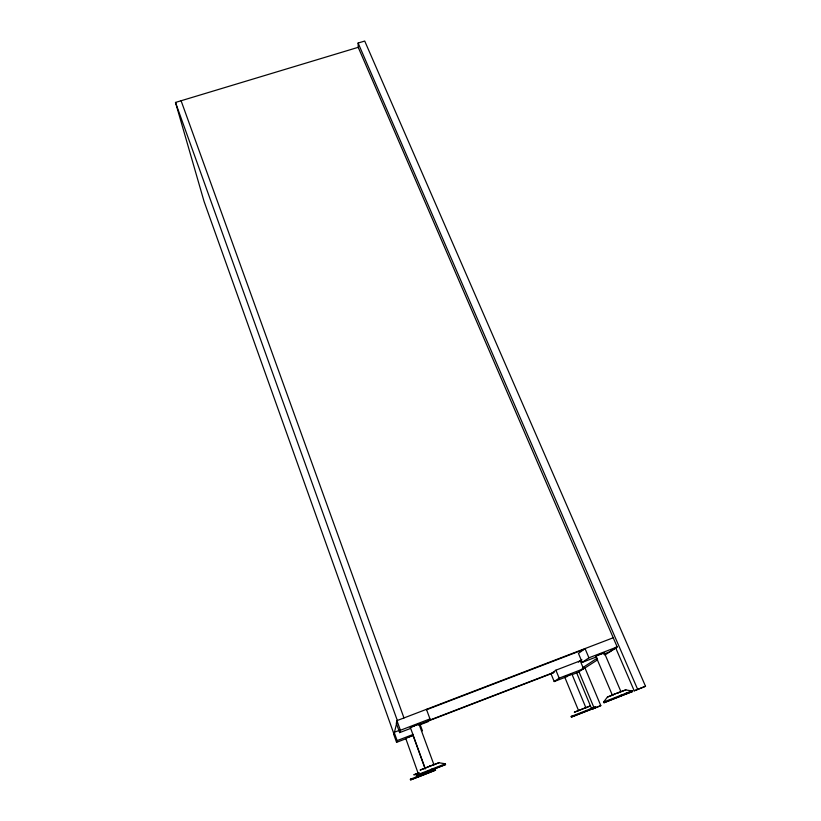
<?xml version="1.0" encoding="UTF-8"?>
<svg xmlns="http://www.w3.org/2000/svg" width="821" height="821" viewBox="0 0 821 821"><rect width="100%" height="100%" fill="white"/><g stroke="black" fill="none" stroke-linecap="round" stroke-linejoin="round"><path stroke-width="1.23" d="M399.909 730.126L394.162 732.332L393.7 734.282L396.564 742.338L405.954 738.726M613.225 637.773L396.954 720.633L396.317 723.27L399.663 732.609L410.397 728.484M585.855 707.671L578.538 710.545L564.653 676.915L571.909 674.062L585.855 707.671L585.034 708.03M396.564 742.338L397.118 740.614L394.162 732.332M399.663 732.609L400.402 730.269L396.954 720.633M571.878 674.113L569.6 675.149M613.061 694.864L612.333 695.12L595.769 656.102L598.581 654.748L604.287 652.685L620.963 691.723L616.355 693.478M426.448 709.334L429.968 718.909L428.275 721.597L418.741 725.271M604.225 701.852L603.538 702.088L607.437 697.05L615.237 693.919M425.627 767.953L425.083 768.138L410.315 727.344L418.936 723.958L433.919 764.69L420.075 770.088L424.447 768.497M419.049 723.978L415.775 725.477M418.094 773.166L405.666 738.171L413.014 735.37L425.196 769.02M571.991 674.688L577.922 672.399L583.557 668.756L580.231 660.823L555.899 670.172L551.024 673.784L554.196 681.553L567.249 676.514M413.004 735.38L411.906 735.924M578.384 662.106L581.884 659.673M554.196 681.553L559.173 678.146L583.557 668.756M588.934 657.806L585.034 648.58L578.466 653.444L582.222 662.393L588.934 657.806L617.187 646.938L358.223 47.32L175.489 102.44L204.029 201.34L394.008 734.169L397.323 720.489L175.489 102.44M582.633 667.73L597.288 658.114M617.187 646.938L609.613 651.853L603.651 654.142M597.575 659.807L584.983 667.966L581.72 669.218M604.923 655.045L616.468 647.564M612.333 695.12L614.231 694.32M625.643 689.917L631.985 690.943M603.538 702.088L632.365 690.748M425.093 768.128L427.372 767.194M444.623 764.135L445.351 763.807L438.917 762.74L433.796 764.854M603.281 653.259L595.769 656.102M434.791 769.739L435.387 769.472L410.233 779.303L411.721 778.78M576.537 672.543L591.828 709.241L600.798 705.639L584.911 667.791M615.452 647.317L634.223 690.82L645.511 686.264L364.719 41.05L358.11 43.041L358.233 47.669M600.798 705.639L591.828 709.241M645.511 686.264L634.223 690.82M594.301 707.425L595.553 706.871L570.985 716.528L573.14 715.748M624.802 690.276L621.569 691.59M411.126 736.252L407.401 737.699M418.618 772.941L419.223 772.694M625.581 693.55L628.465 692.39M418.094 773.084L413.805 774.839L417.581 773.454M590.125 709.108L592.516 708.143M584.768 708.195L590.042 706.029L574.331 712.207L578.784 710.545M613.851 694.392L618.654 692.503M568.676 675.529L564.643 676.966M427.474 767.071L429.947 766.106M445.351 763.807L416.257 775.219M431.641 769.872L416.155 776.071L445.629 764.556L431.641 769.872L431.364 769.113M621.415 695.756L603.835 702.807L632.683 691.467L621.415 695.756L621.107 695.028M422.548 775.332L435.623 770.119L410.459 779.95L422.548 775.332L422.322 774.696M618.018 692.75L625.869 689.784M429.26 766.373L438.917 762.74M397.118 740.614L413.24 734.405M400.402 730.269L429.968 718.909M428.203 720.705L554.267 672.235M419.808 724.245L553.395 672.871M582.222 662.393L596.508 656.892M612.415 695.192L607.437 697.05M426.53 709.744L585.547 648.816M414.646 725.918L411.578 727.026M406.631 737.966L405.533 738.264M410.89 727.242L410.315 727.344M358.11 43.041L637.64 689.332M578.908 671.568L593.706 707.025M555.899 670.172L559.173 678.146M419.88 723.794L422.466 730.844M181.092 100.747L403.973 717.944M571.385 717.072L595.82 707.497L571.385 717.072"/></g></svg>
